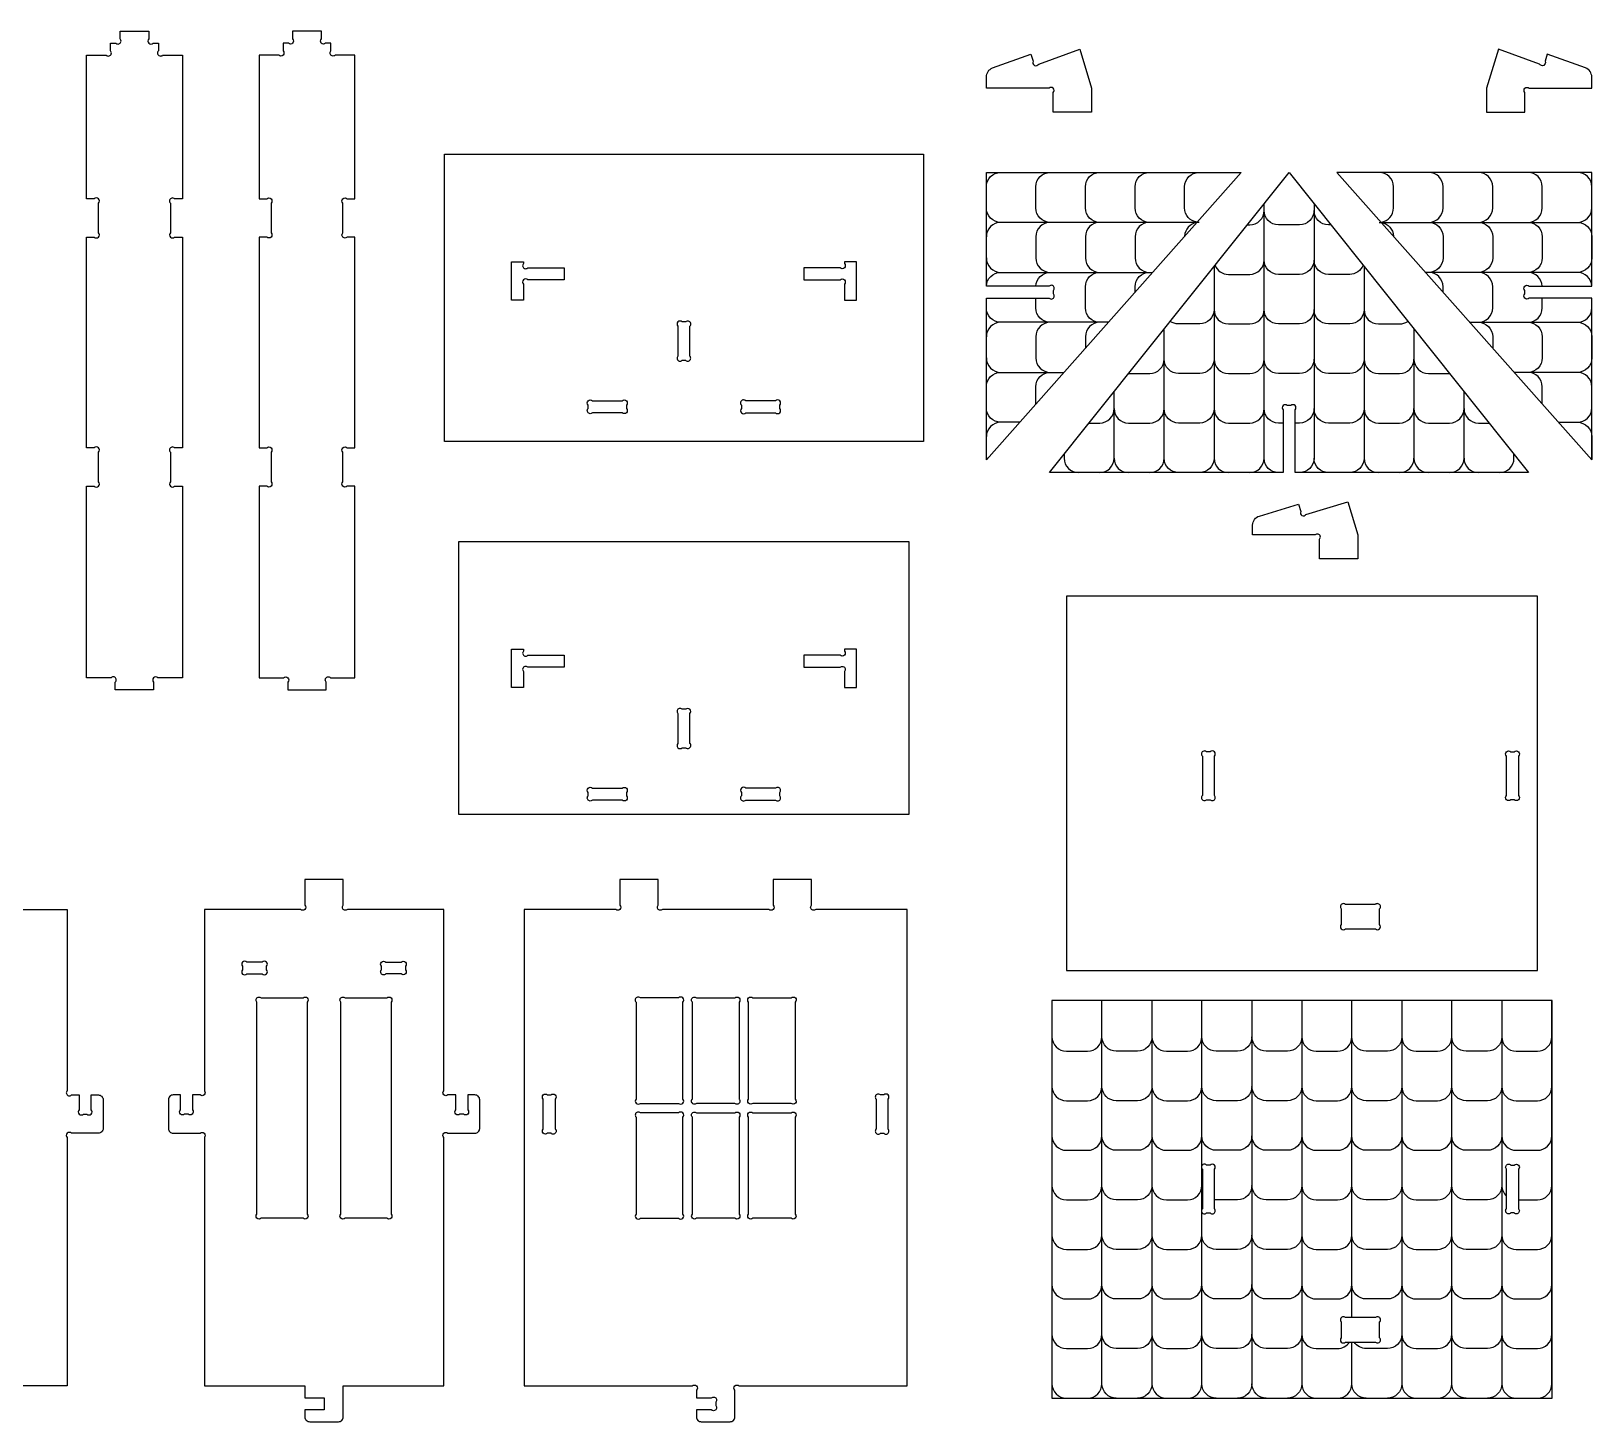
# Model space of a CAD drawing. Extents: x 73.4 to 121.7, y 2004.6 to 2045.3.
# Drawn here: x 105.33 to 121.61, y 2004.63 to 2019.14 of the extents above; entities that cross this region are included whole.
import ezdxf

# ---------------------------------------------------------------- set-up
doc = ezdxf.new("R2010")
doc.units = 0
doc.layers.add('LAYER1', color=18, linetype='CONTINUOUS')

msp = doc.modelspace()

# ---------------------------------------------------------------- linework, layer by layer
at = {"layer": 'LAYER1'}
for points in [[(106.906, 2017.389), (106.825, 2017.389, 1), (106.781, 2017.345), (106.781, 2017.034, 1), (106.825, 2016.99), (106.906, 2016.99), (106.906, 2014.791), (106.825, 2014.791, 1), (106.781, 2014.747), (106.781, 2014.436, 1), (106.825, 2014.391), (106.906, 2014.391), (106.906, 2012.393), (106.65, 2012.393, 1), (106.606, 2012.348), (106.606, 2012.268), (106.206, 2012.268), (106.206, 2012.348, 1), (106.162, 2012.393), (105.906, 2012.393), (105.906, 2014.391), (105.987, 2014.391, 1), (106.031, 2014.436), (106.031, 2014.747, 1), (105.987, 2014.791), (105.906, 2014.791), (105.906, 2016.99), (105.987, 2016.99, 1), (106.031, 2017.034), (106.031, 2017.345, 1), (105.987, 2017.389), (105.906, 2017.389), (105.906, 2018.888), (106.112, 2018.888, 1), (106.156, 2018.933), (106.156, 2019.013), (106.212, 2019.013, 1), (106.256, 2019.058), (106.256, 2019.138), (106.556, 2019.138), (106.556, 2019.058, 1), (106.6, 2019.013), (106.656, 2019.013), (106.656, 2018.933, 1), (106.7, 2018.888), (106.906, 2018.888)], [(107.706, 2017.389), (107.787, 2017.389, -1), (107.831, 2017.345), (107.831, 2017.034, -1), (107.787, 2016.99), (107.706, 2016.99), (107.706, 2014.791), (107.787, 2014.791, -1), (107.831, 2014.747), (107.831, 2014.436, -1), (107.787, 2014.391), (107.706, 2014.391), (107.706, 2012.393), (107.962, 2012.393, -1), (108.006, 2012.348), (108.006, 2012.268), (108.406, 2012.268), (108.406, 2012.348, -1), (108.45, 2012.393), (108.705, 2012.393), (108.705, 2014.391), (108.625, 2014.391, -1), (108.58, 2014.436), (108.58, 2014.747, -1), (108.625, 2014.791), (108.705, 2014.791), (108.705, 2016.99), (108.625, 2016.99, -1), (108.58, 2017.034), (108.58, 2017.345, -1), (108.625, 2017.389), (108.705, 2017.389), (108.705, 2018.888), (108.5, 2018.888, -1), (108.456, 2018.933), (108.456, 2019.013), (108.4, 2019.013, -1), (108.356, 2019.058), (108.356, 2019.138), (108.056, 2019.138), (108.056, 2019.058, -1), (108.012, 2019.013), (107.956, 2019.013), (107.956, 2018.933, -1), (107.912, 2018.888), (107.706, 2018.888)], [(115.992, 2018.293), (115.992, 2018.499, 1), (115.948, 2018.543), (115.294, 2018.543), (115.294, 2018.661, -0.315299), (115.36, 2018.755), (115.759, 2018.9), (115.782, 2018.825, 1), (115.84, 2018.796), (116.268, 2018.952), (116.392, 2018.543), (116.392, 2018.293)], [(120.913, 2018.293), (120.913, 2018.499, -1), (120.958, 2018.543), (121.611, 2018.543), (121.611, 2018.661, 0.315299), (121.545, 2018.755), (121.146, 2018.9), (121.123, 2018.825, -1), (121.066, 2018.796), (120.637, 2018.952), (120.514, 2018.543), (120.514, 2018.293)], [(115.294, 2016.353), (115.949, 2016.353, 1), (115.994, 2016.398), (115.994, 2016.434, 1), (115.949, 2016.478), (115.294, 2016.478), (115.294, 2017.665), (117.953, 2017.665), (115.294, 2014.667)], [(115.954, 2014.533), (118.453, 2017.665), (120.951, 2014.533), (118.515, 2014.533), (118.515, 2015.188, 1), (118.471, 2015.232), (118.434, 2015.232, 1), (118.39, 2015.188), (118.39, 2014.533)], [(121.611, 2016.353), (120.956, 2016.353, -1), (120.911, 2016.398), (120.911, 2016.434, -1), (120.956, 2016.478), (121.611, 2016.478), (121.611, 2017.665), (118.952, 2017.665), (121.611, 2014.667)], [(110.465, 2016.731), (110.465, 2016.713, 1), (110.509, 2016.669), (110.888, 2016.669), (110.888, 2016.544), (110.509, 2016.544, 1), (110.465, 2016.499), (110.465, 2016.331), (110.34, 2016.331), (110.34, 2016.731)], [(113.813, 2016.731), (113.813, 2016.713, -1), (113.768, 2016.669), (113.39, 2016.669), (113.39, 2016.544), (113.768, 2016.544, -1), (113.813, 2016.499), (113.813, 2016.331), (113.938, 2016.331), (113.938, 2016.731)], [(112.076, 2016.06), (112.076, 2015.749, 1), (112.121, 2015.705), (112.157, 2015.705, 1), (112.201, 2015.749), (112.201, 2016.06, 1), (112.157, 2016.105), (112.121, 2016.105, 1)], [(111.539, 2015.238), (111.539, 2015.201, -1), (111.495, 2015.157), (111.184, 2015.157, -1), (111.139, 2015.201), (111.139, 2015.238, -1), (111.184, 2015.282), (111.495, 2015.282, -1)], [(112.738, 2015.238), (112.738, 2015.201, 1), (112.783, 2015.157), (113.094, 2015.157, 1), (113.138, 2015.201), (113.138, 2015.238, 1), (113.094, 2015.282), (112.783, 2015.282, 1)], [(118.77, 2013.633), (118.77, 2013.838, 1), (118.726, 2013.883), (118.072, 2013.883), (118.072, 2013.985, -0.330467), (118.143, 2014.08), (118.551, 2014.204), (118.574, 2014.126, 1), (118.629, 2014.097), (119.065, 2014.229), (119.17, 2013.883), (119.17, 2013.633)], [(110.465, 2012.69), (110.465, 2012.671, 1), (110.509, 2012.627), (110.888, 2012.627), (110.888, 2012.502), (110.509, 2012.502, 1), (110.465, 2012.458), (110.465, 2012.29), (110.34, 2012.29), (110.34, 2012.69)], [(113.813, 2012.69), (113.813, 2012.671, -1), (113.768, 2012.627), (113.39, 2012.627), (113.39, 2012.502), (113.768, 2012.502, -1), (113.813, 2012.458), (113.813, 2012.29), (113.938, 2012.29), (113.938, 2012.69)], [(112.076, 2012.019), (112.076, 2011.708, 1), (112.121, 2011.663), (112.157, 2011.663, 1), (112.201, 2011.708), (112.201, 2012.019, 1), (112.157, 2012.063), (112.121, 2012.063, 1)], [(117.548, 2011.575), (117.548, 2011.164, 1), (117.592, 2011.12), (117.629, 2011.12, 1), (117.673, 2011.164), (117.673, 2011.575, 1), (117.629, 2011.62), (117.592, 2011.62, 1)], [(120.846, 2011.575), (120.846, 2011.164, -1), (120.802, 2011.12), (120.765, 2011.12, -1), (120.721, 2011.164), (120.721, 2011.575, -1), (120.765, 2011.62), (120.802, 2011.62, -1)], [(111.184, 2011.24), (111.495, 2011.24, -1), (111.539, 2011.196), (111.539, 2011.16, -1), (111.495, 2011.116), (111.184, 2011.116, -1), (111.139, 2011.16), (111.139, 2011.196, -1)], [(112.738, 2011.196), (112.738, 2011.16, 1), (112.783, 2011.116), (113.094, 2011.116, 1), (113.138, 2011.16), (113.138, 2011.196, 1), (113.094, 2011.24), (112.783, 2011.24, 1)], [(109.883, 2008.04), (109.883, 2007.884, -1), (109.839, 2007.84), (109.802, 2007.84, -1), (109.758, 2007.884), (109.758, 2008.04), (109.677, 2008.04, -1), (109.633, 2008.084), (109.633, 2009.976), (108.628, 2009.976, -1), (108.584, 2010.02), (108.584, 2010.288), (108.184, 2010.288), (108.184, 2010.02, -1), (108.14, 2009.976), (107.135, 2009.976), (107.135, 2008.084, -1), (107.09, 2008.04), (107.01, 2008.04), (107.01, 2007.884, -1), (106.965, 2007.84), (106.929, 2007.84, -1), (106.885, 2007.884), (106.885, 2008.04), (106.81, 2008.04, 0.414214), (106.76, 2007.99), (106.76, 2007.69, 0.414214), (106.81, 2007.64), (107.09, 2007.64, -1), (107.135, 2007.596), (107.135, 2005.004), (108.184, 2005.004), (108.184, 2004.879), (108.384, 2004.879), (108.384, 2004.754), (108.184, 2004.754), (108.184, 2004.68, 0.414214), (108.234, 2004.63), (108.534, 2004.63, 0.414214), (108.584, 2004.68), (108.584, 2005.004), (109.633, 2005.004), (109.633, 2007.596, -1), (109.677, 2007.64), (109.958, 2007.64, 0.414214), (110.008, 2007.69), (110.008, 2007.99, 0.414214), (109.958, 2008.04)], [(113.07, 2010.288), (113.07, 2010.02, -1), (113.026, 2009.976), (111.915, 2009.976, -1), (111.871, 2010.02), (111.871, 2010.288), (111.471, 2010.288), (111.471, 2010.02, -1), (111.427, 2009.976), (110.472, 2009.976), (110.472, 2005.004), (112.226, 2005.004, -1), (112.27, 2004.96), (112.27, 2004.879), (112.426, 2004.879, -1), (112.47, 2004.835), (112.47, 2004.799, -1), (112.426, 2004.754), (112.27, 2004.754), (112.27, 2004.68, 0.414214), (112.32, 2004.63), (112.62, 2004.63, 0.414214), (112.67, 2004.68), (112.67, 2004.96, -1), (112.714, 2005.004), (114.469, 2005.004), (114.469, 2009.976), (113.514, 2009.976, -1), (113.47, 2010.02), (113.47, 2010.288)], [(119.041, 2009.773), (119.353, 2009.773, 1), (119.397, 2009.817), (119.397, 2009.983, 1), (119.353, 2010.027), (119.041, 2010.027, 1), (118.997, 2009.983), (118.997, 2009.817, 1)], [(107.579, 2009.302), (107.74, 2009.302, 1), (107.784, 2009.346), (107.784, 2009.382, 1), (107.74, 2009.426), (107.579, 2009.426, 1), (107.534, 2009.382), (107.534, 2009.346, 1)], [(109.028, 2009.426), (109.189, 2009.426, -1), (109.233, 2009.382), (109.233, 2009.346, -1), (109.189, 2009.302), (109.028, 2009.302, -1), (108.983, 2009.346), (108.983, 2009.382, -1)], [(107.684, 2006.797), (107.684, 2009.007, -1), (107.728, 2009.052), (108.165, 2009.052, -1), (108.209, 2009.007), (108.209, 2006.797, -1), (108.165, 2006.753), (107.728, 2006.753, -1)], [(108.559, 2006.797), (108.559, 2009.007, -1), (108.603, 2009.052), (109.039, 2009.052, -1), (109.083, 2009.007), (109.083, 2006.797, -1), (109.039, 2006.753), (108.603, 2006.753, -1)], [(111.64, 2009.007), (111.64, 2007.997, 1), (111.684, 2007.952), (112.083, 2007.952, 1), (112.127, 2007.997), (112.127, 2009.007, 1), (112.083, 2009.052), (111.684, 2009.052, 1)], [(112.271, 2009.052), (112.67, 2009.052, -1), (112.714, 2009.007), (112.714, 2007.997, -1), (112.67, 2007.952), (112.271, 2007.952, -1), (112.227, 2007.997), (112.227, 2009.007, -1)], [(112.814, 2007.997), (112.814, 2009.007, -1), (112.858, 2009.052), (113.257, 2009.052, -1), (113.301, 2009.007), (113.301, 2007.997, -1), (113.257, 2007.952), (112.858, 2007.952, -1)], [(110.796, 2007.996), (110.796, 2007.684, -1), (110.752, 2007.64), (110.716, 2007.64, -1), (110.671, 2007.684), (110.671, 2007.996, -1), (110.716, 2008.04), (110.752, 2008.04, -1)], [(114.144, 2007.996), (114.144, 2007.684, 1), (114.188, 2007.64), (114.225, 2007.64, 1), (114.269, 2007.684), (114.269, 2007.996, 1), (114.225, 2008.04), (114.188, 2008.04, 1)], [(111.64, 2007.808), (111.64, 2006.797, 1), (111.684, 2006.753), (112.083, 2006.753, 1), (112.127, 2006.797), (112.127, 2007.808, 1), (112.083, 2007.852), (111.684, 2007.852, 1)], [(112.271, 2007.852), (112.67, 2007.852, -1), (112.714, 2007.808), (112.714, 2006.797, -1), (112.67, 2006.753), (112.271, 2006.753, -1), (112.227, 2006.797), (112.227, 2007.808, -1)], [(113.301, 2007.808), (113.301, 2006.797, -1), (113.257, 2006.753), (112.858, 2006.753, -1), (112.814, 2006.797), (112.814, 2007.808, -1), (112.858, 2007.852), (113.257, 2007.852, -1)], [(117.548, 2007.264), (117.548, 2006.853, 1), (117.592, 2006.808), (117.629, 2006.808, 1), (117.673, 2006.853), (117.673, 2007.264, 1), (117.629, 2007.308), (117.592, 2007.308, 1)], [(120.846, 2007.264), (120.846, 2006.853, -1), (120.802, 2006.808), (120.765, 2006.808, -1), (120.721, 2006.853), (120.721, 2007.264, -1), (120.765, 2007.308), (120.802, 2007.308, -1)], [(119.041, 2005.461), (119.353, 2005.461, 1), (119.397, 2005.506), (119.397, 2005.671, 1), (119.353, 2005.716), (119.041, 2005.716, 1), (118.997, 2005.671), (118.997, 2005.506, 1)]]:
    msp.add_lwpolyline(points, format="xyb", close=True, dxfattribs=at)
for points in [[(109.64, 2017.855), (114.637, 2017.855), (114.637, 2014.857), (109.64, 2014.857)], [(109.79, 2013.814), (114.487, 2013.814), (114.487, 2010.966), (109.79, 2010.966)], [(121.046, 2013.245), (116.129, 2013.245), (116.129, 2009.338), (121.046, 2009.338)], [(115.979, 2004.876), (121.196, 2004.876), (121.196, 2009.024), (115.979, 2009.024)]]:
    msp.add_lwpolyline(points, close=True, dxfattribs=at)
for points in [[(115.294, 2017.515, -0.414214), (115.444, 2017.665)], [(115.961, 2017.144, -0.414214), (115.811, 2017.294), (115.811, 2017.515, -0.414214), (115.961, 2017.665)], [(116.478, 2017.144, -0.414214), (116.328, 2017.294), (116.328, 2017.515, -0.414214), (116.478, 2017.665)], [(116.996, 2017.144, -0.414214), (116.846, 2017.294), (116.846, 2017.515, -0.414214), (116.996, 2017.665)], [(117.492, 2017.145, -0.373636), (117.363, 2017.294), (117.363, 2017.515, -0.414214), (117.513, 2017.665)], [(119.413, 2017.145, 0.373636), (119.542, 2017.294), (119.542, 2017.515, 0.414214), (119.392, 2017.665)], [(119.91, 2017.144, 0.414214), (120.059, 2017.294), (120.059, 2017.515, 0.414214), (119.91, 2017.665)], [(120.427, 2017.144, 0.414214), (120.577, 2017.294), (120.577, 2017.515, 0.414214), (120.427, 2017.665)], [(120.944, 2017.144), (121.461, 2017.144, 0.414214), (121.611, 2017.294), (121.611, 2017.515, 0.414214), (121.461, 2017.665), (120.944, 2017.665)], [(120.944, 2017.144, 0.414214), (121.094, 2017.294), (121.094, 2017.515, 0.414214), (120.944, 2017.665)], [(117.513, 2017.144), (115.444, 2017.144, -0.414214), (115.294, 2017.294)], [(118.017, 2017.118), (118.042, 2017.118, 0.414214), (118.192, 2017.268)], [(118.342, 2014.533, -0.414214), (118.192, 2014.682), (118.192, 2017.338)], [(118.713, 2017.268, -0.414214), (118.563, 2017.118), (118.342, 2017.118, -0.414214), (118.192, 2017.268)], [(118.713, 2017.338), (118.713, 2014.682, -0.414214), (118.563, 2014.533)], [(118.889, 2017.118), (118.863, 2017.118, -0.414214), (118.713, 2017.268)], [(115.444, 2017.144, 0.414214), (115.294, 2016.994)], [(115.961, 2017.144, 0.414214), (115.811, 2016.994), (115.811, 2016.772, 0.414214), (115.961, 2016.622)], [(116.478, 2017.144, 0.414214), (116.328, 2016.994), (116.328, 2016.772, 0.414214), (116.478, 2016.622)], [(116.996, 2017.144, 0.414214), (116.846, 2016.994), (116.846, 2016.772, 0.414214), (116.996, 2016.622)], [(117.489, 2017.142, 0.356207), (117.363, 2017)], [(119.416, 2017.142, -0.356207), (119.542, 2017)], [(119.91, 2017.144, -0.414214), (120.059, 2016.994), (120.059, 2016.772, -0.414214), (119.91, 2016.622)], [(120.427, 2017.144, -0.414214), (120.577, 2016.994), (120.577, 2016.772, -0.414214), (120.427, 2016.622)], [(120.944, 2017.144), (121.461, 2017.144, -0.414214), (121.611, 2016.994), (121.611, 2016.772, -0.414214), (121.461, 2016.622), (120.944, 2016.622)], [(120.944, 2017.144, -0.414214), (121.094, 2016.994), (121.094, 2016.772, -0.414214), (120.944, 2016.622)], [(115.294, 2016.772, 0.414214), (115.444, 2016.622)], [(117.68, 2016.697, 0.309756), (117.82, 2016.601), (118.042, 2016.601, 0.414214), (118.192, 2016.751)], [(118.713, 2016.751, -0.414214), (118.563, 2016.601), (118.342, 2016.601, -0.414214), (118.192, 2016.751)], [(119.225, 2016.697, -0.309756), (119.085, 2016.601), (118.863, 2016.601, -0.414214), (118.713, 2016.751)], [(115.294, 2016.478, -0.402258), (115.444, 2016.622), (117.028, 2016.622)], [(115.811, 2016.478, -0.402258), (115.961, 2016.622)], [(116.478, 2016.101, -0.414214), (116.328, 2016.251), (116.328, 2016.472, -0.414214), (116.478, 2016.622)], [(116.846, 2016.417), (116.846, 2016.472, -0.414214), (116.996, 2016.622)], [(117.67, 2016.684), (117.67, 2014.682, -0.414214), (117.52, 2014.533)], [(119.235, 2016.684), (119.235, 2014.682, 0.414214), (119.385, 2014.533)], [(120.059, 2016.417), (120.059, 2016.472, 0.414214), (119.91, 2016.622)], [(120.427, 2016.101, 0.414214), (120.577, 2016.251), (120.577, 2016.472, 0.414214), (120.427, 2016.622)], [(121.611, 2016.478, 0.402258), (121.461, 2016.622), (120.944, 2016.622)], [(121.094, 2016.478, 0.402258), (120.944, 2016.622)], [(116.566, 2016.101), (115.444, 2016.101, -0.414214), (115.294, 2016.251)], [(115.961, 2016.101, -0.414214), (115.811, 2016.251), (115.811, 2016.353)], [(120.944, 2016.101), (121.461, 2016.101, 0.414214), (121.611, 2016.251), (121.611, 2016.353)], [(120.944, 2016.101, 0.414214), (121.094, 2016.251), (121.094, 2016.353)], [(115.444, 2016.101, 0.414214), (115.294, 2015.951)], [(115.961, 2016.101, 0.414214), (115.811, 2015.951), (115.811, 2015.729, 0.414214), (115.961, 2015.579)], [(116.478, 2016.101, 0.414214), (116.328, 2015.951), (116.328, 2015.833)], [(117.67, 2016.234, -0.414214), (117.52, 2016.084), (117.299, 2016.084, -0.153351), (117.213, 2016.111)], [(117.67, 2016.234, 0.414214), (117.82, 2016.084), (118.042, 2016.084, 0.414214), (118.192, 2016.234)], [(118.713, 2016.234, -0.414214), (118.563, 2016.084), (118.342, 2016.084, -0.414214), (118.192, 2016.234)], [(119.235, 2016.234, -0.414214), (119.085, 2016.084), (118.863, 2016.084, -0.414214), (118.713, 2016.234)], [(119.235, 2016.234, 0.414214), (119.385, 2016.084), (119.606, 2016.084, 0.153351), (119.692, 2016.111)], [(120.427, 2016.101, -0.414214), (120.577, 2015.951), (120.577, 2015.833)], [(120.944, 2016.101), (121.461, 2016.101, -0.414214), (121.611, 2015.951), (121.611, 2015.729, -0.414214), (121.461, 2015.579), (120.944, 2015.579)], [(120.944, 2016.101, -0.414214), (121.094, 2015.951), (121.094, 2015.729, -0.414214), (120.944, 2015.579)], [(117.299, 2014.533, -0.414214), (117.149, 2014.682), (117.149, 2016.03)], [(119.756, 2016.03), (119.756, 2014.682, 0.414214), (119.906, 2014.533)], [(115.294, 2015.729, 0.414214), (115.444, 2015.579), (116.103, 2015.579)], [(116.779, 2015.567), (116.999, 2015.567, 0.414214), (117.149, 2015.717)], [(117.67, 2015.717, -0.414214), (117.52, 2015.567), (117.299, 2015.567, -0.414214), (117.149, 2015.717)], [(117.67, 2015.717, 0.414214), (117.82, 2015.567), (118.042, 2015.567, 0.414214), (118.192, 2015.717)], [(118.713, 2015.717, -0.414214), (118.563, 2015.567), (118.342, 2015.567, -0.414214), (118.192, 2015.717)], [(119.235, 2015.717, -0.414214), (119.085, 2015.567), (118.863, 2015.567, -0.414214), (118.713, 2015.717)], [(119.235, 2015.717, 0.414214), (119.385, 2015.567), (119.606, 2015.567, 0.414214), (119.756, 2015.717)], [(119.756, 2015.717, 0.414214), (119.906, 2015.567), (120.126, 2015.567)], [(115.294, 2015.429, -0.414214), (115.444, 2015.579)], [(115.811, 2015.25), (115.811, 2015.429, -0.414214), (115.961, 2015.579)], [(121.094, 2015.25), (121.094, 2015.429, 0.414214), (120.944, 2015.579), (120.802, 2015.579)], [(121.265, 2015.058), (121.461, 2015.058, 0.414214), (121.611, 2015.208), (121.611, 2015.429, 0.414214), (121.461, 2015.579), (120.944, 2015.579)], [(116.477, 2014.533, 0.414214), (116.627, 2014.682), (116.627, 2015.377)], [(120.128, 2014.533, 0.414214), (120.278, 2014.682), (120.278, 2015.377)], [(115.444, 2015.058, -0.414214), (115.294, 2015.208)], [(116.367, 2015.05), (116.477, 2015.05, 0.414214), (116.627, 2015.2)], [(116.627, 2015.2, 0.414214), (116.777, 2015.05), (116.999, 2015.05, 0.414214), (117.149, 2015.2)], [(117.67, 2015.2, -0.414214), (117.52, 2015.05), (117.299, 2015.05, -0.414214), (117.149, 2015.2)], [(117.67, 2015.2, 0.414214), (117.82, 2015.05), (118.042, 2015.05, 0.414214), (118.192, 2015.2)], [(118.39, 2015.05), (118.342, 2015.05, -0.414214), (118.192, 2015.2)], [(118.713, 2015.2, -0.414214), (118.563, 2015.05), (118.515, 2015.05)], [(119.235, 2015.2, -0.414214), (119.085, 2015.05), (118.863, 2015.05, -0.414214), (118.713, 2015.2)], [(119.235, 2015.2, 0.414214), (119.385, 2015.05), (119.606, 2015.05, 0.414214), (119.756, 2015.2)], [(119.756, 2015.2, 0.414214), (119.906, 2015.05), (120.128, 2015.05, 0.414214), (120.278, 2015.2)], [(120.278, 2015.2, 0.414214), (120.428, 2015.05), (120.539, 2015.05)], [(115.641, 2015.058), (115.444, 2015.058, 0.414214), (115.294, 2014.908)], [(121.265, 2015.058), (121.461, 2015.058, -0.414214), (121.611, 2014.908), (121.611, 2014.686, -0.029842), (121.61, 2014.668)], [(115.294, 2014.686, 0.029842), (115.295, 2014.668)], [(116.106, 2014.723), (116.106, 2014.682, 0.414214), (116.256, 2014.533)], [(116.627, 2014.682, 0.414214), (116.777, 2014.533)], [(116.999, 2014.533, 0.414214), (117.149, 2014.682)], [(117.67, 2014.682, 0.414214), (117.82, 2014.533)], [(118.042, 2014.533, 0.414214), (118.192, 2014.682)], [(118.863, 2014.533, -0.414214), (118.713, 2014.682)], [(119.235, 2014.682, -0.414214), (119.085, 2014.533)], [(119.606, 2014.533, 0.414214), (119.756, 2014.682)], [(120.278, 2014.682, 0.414214), (120.428, 2014.533)], [(120.649, 2014.533, 0.414214), (120.799, 2014.682), (120.799, 2014.723)], [(104.699, 2009.976), (105.704, 2009.976), (105.704, 2008.084, 1), (105.748, 2008.04), (105.829, 2008.04), (105.829, 2007.884, 1), (105.873, 2007.84), (105.91, 2007.84, 1), (105.954, 2007.884), (105.954, 2008.04), (106.029, 2008.04, -0.414214), (106.079, 2007.99), (106.079, 2007.69, -0.414214), (106.029, 2007.64), (105.748, 2007.64, 1), (105.704, 2007.596), (105.704, 2005.004), (104.699, 2005.004, 1)], [(117.022, 2007.612, -0.414214), (116.872, 2007.462), (116.65, 2007.462, -0.414214), (116.5, 2007.612), (116.5, 2009.024)], [(117.022, 2009.024), (117.022, 2007.612, 0.414214), (117.172, 2007.462), (117.393, 2007.462, 0.414214), (117.543, 2007.612), (117.543, 2009.024)], [(118.065, 2009.024), (118.065, 2007.612, -0.414214), (117.915, 2007.462), (117.693, 2007.462, -0.414214), (117.543, 2007.612)], [(118.586, 2009.024), (118.586, 2007.612, -0.414214), (118.436, 2007.462), (118.215, 2007.462, -0.414214), (118.065, 2007.612)], [(119.629, 2007.612, -0.414214), (119.479, 2007.462), (119.258, 2007.462, -0.414214), (119.108, 2007.612), (119.108, 2009.024)], [(119.629, 2009.024), (119.629, 2007.612, 0.414214), (119.779, 2007.462), (120.001, 2007.462, 0.414214), (120.151, 2007.612), (120.151, 2009.024)], [(120.672, 2009.024), (120.672, 2007.612, -0.414214), (120.522, 2007.462), (120.301, 2007.462, -0.414214), (120.151, 2007.612)], [(120.672, 2007.612, 0.414214), (120.822, 2007.462), (121.044, 2007.462, 0.414214), (121.194, 2007.612), (121.194, 2009.024)], [(115.979, 2008.647, 0.414214), (116.129, 2008.497), (116.35, 2008.497, 0.414214), (116.5, 2008.647)], [(117.022, 2008.647, -0.414214), (116.872, 2008.497), (116.65, 2008.497, -0.414214), (116.5, 2008.647)], [(117.022, 2008.647, 0.414214), (117.172, 2008.497), (117.393, 2008.497, 0.414214), (117.543, 2008.647)], [(118.065, 2008.647, -0.414214), (117.915, 2008.497), (117.693, 2008.497, -0.414214), (117.543, 2008.647)], [(118.586, 2008.647, -0.414214), (118.436, 2008.497), (118.215, 2008.497, -0.414214), (118.065, 2008.647)], [(118.586, 2008.647, 0.414214), (118.736, 2008.497), (118.958, 2008.497, 0.414214), (119.108, 2008.647)], [(119.629, 2008.647, -0.414214), (119.479, 2008.497), (119.258, 2008.497, -0.414214), (119.108, 2008.647)], [(119.629, 2008.647, 0.414214), (119.779, 2008.497), (120.001, 2008.497, 0.414214), (120.151, 2008.647)], [(120.672, 2008.647, -0.414214), (120.522, 2008.497), (120.301, 2008.497, -0.414214), (120.151, 2008.647)], [(120.672, 2008.647, 0.414214), (120.822, 2008.497), (121.044, 2008.497, 0.414214), (121.194, 2008.647)], [(115.979, 2008.129, 0.414214), (116.129, 2007.979), (116.35, 2007.979, 0.414214), (116.5, 2008.129)], [(117.022, 2008.129, -0.414214), (116.872, 2007.979), (116.65, 2007.979, -0.414214), (116.5, 2008.129)], [(117.022, 2008.129, 0.414214), (117.172, 2007.979), (117.393, 2007.979, 0.414214), (117.543, 2008.129)], [(118.065, 2008.129, -0.414214), (117.915, 2007.979), (117.693, 2007.979, -0.414214), (117.543, 2008.129)], [(118.586, 2008.129, -0.414214), (118.436, 2007.979), (118.215, 2007.979, -0.414214), (118.065, 2008.129)], [(118.586, 2008.129, 0.414214), (118.736, 2007.979), (118.958, 2007.979, 0.414214), (119.108, 2008.129)], [(119.629, 2008.129, -0.414214), (119.479, 2007.979), (119.258, 2007.979, -0.414214), (119.108, 2008.129)], [(119.629, 2008.129, 0.414214), (119.779, 2007.979), (120.001, 2007.979, 0.414214), (120.151, 2008.129)], [(120.672, 2008.129, -0.414214), (120.522, 2007.979), (120.301, 2007.979, -0.414214), (120.151, 2008.129)], [(120.672, 2008.129, 0.414214), (120.822, 2007.979), (121.044, 2007.979, 0.414214), (121.194, 2008.129)], [(115.979, 2007.612, 0.414214), (116.129, 2007.462), (116.35, 2007.462, 0.414214), (116.5, 2007.612)], [(116.35, 2004.876, 0.414214), (116.5, 2005.026), (116.5, 2007.609)], [(117.022, 2007.609), (117.022, 2005.026, 0.414214), (117.172, 2004.876)], [(117.393, 2004.876, 0.414214), (117.543, 2005.026), (117.543, 2007.609)], [(118.065, 2007.609), (118.065, 2005.026, -0.414214), (117.915, 2004.876)], [(118.586, 2007.612, 0.414214), (118.736, 2007.462), (118.958, 2007.462, 0.414214), (119.108, 2007.612)], [(118.586, 2007.609), (118.586, 2005.026, 0.414214), (118.736, 2004.876)], [(119.629, 2007.609), (119.629, 2005.026, 0.414214), (119.779, 2004.876)], [(120.301, 2004.876, -0.414214), (120.151, 2005.026), (120.151, 2007.609)], [(120.672, 2007.609), (120.672, 2005.026, -0.414214), (120.522, 2004.876)], [(121.044, 2004.876, 0.414214), (121.194, 2005.026), (121.194, 2007.609)], [(115.979, 2007.095, 0.414214), (116.129, 2006.945), (116.35, 2006.945, 0.414214), (116.5, 2007.095)], [(117.022, 2007.095, -0.414214), (116.872, 2006.945), (116.65, 2006.945, -0.414214), (116.5, 2007.095)], [(117.022, 2007.095, 0.414214), (117.172, 2006.945), (117.393, 2006.945, 0.414214), (117.543, 2007.095)], [(117.548, 2007.057, -0.064722), (117.543, 2007.095)], [(118.065, 2007.095, -0.414214), (117.915, 2006.945), (117.693, 2006.945, -0.033471), (117.673, 2006.946)], [(118.586, 2007.095, -0.414214), (118.436, 2006.945), (118.215, 2006.945, -0.414214), (118.065, 2007.095)], [(118.586, 2007.095, 0.414214), (118.736, 2006.945), (118.958, 2006.945, 0.414214), (119.108, 2007.095)], [(119.629, 2007.095, -0.414214), (119.479, 2006.945), (119.258, 2006.945, -0.414214), (119.108, 2007.095)], [(119.629, 2007.095, 0.414214), (119.779, 2006.945), (120.001, 2006.945, 0.414214), (120.151, 2007.095)], [(120.672, 2007.095, -0.414214), (120.522, 2006.945), (120.301, 2006.945, -0.414214), (120.151, 2007.095)], [(120.672, 2007.095, 0.211181), (120.721, 2006.984)], [(120.846, 2006.945), (121.044, 2006.945, 0.414214), (121.194, 2007.095)], [(115.979, 2006.578, 0.414214), (116.129, 2006.428), (116.35, 2006.428, 0.414214), (116.5, 2006.578)], [(117.022, 2006.578, -0.414214), (116.872, 2006.428), (116.65, 2006.428, -0.414214), (116.5, 2006.578)], [(117.022, 2006.578, 0.414214), (117.172, 2006.428), (117.393, 2006.428, 0.414214), (117.543, 2006.578)], [(118.065, 2006.578, -0.414214), (117.915, 2006.428), (117.693, 2006.428, -0.414214), (117.543, 2006.578)], [(118.586, 2006.578, -0.414214), (118.436, 2006.428), (118.215, 2006.428, -0.414214), (118.065, 2006.578)], [(118.586, 2006.578, 0.414214), (118.736, 2006.428), (118.958, 2006.428, 0.414214), (119.108, 2006.578)], [(119.629, 2006.578, -0.414214), (119.479, 2006.428), (119.258, 2006.428, -0.414214), (119.108, 2006.578)], [(119.629, 2006.578, 0.414214), (119.779, 2006.428), (120.001, 2006.428, 0.414214), (120.151, 2006.578)], [(120.672, 2006.578, -0.414214), (120.522, 2006.428), (120.301, 2006.428, -0.414214), (120.151, 2006.578)], [(120.672, 2006.578, 0.414214), (120.822, 2006.428), (121.044, 2006.428, 0.414214), (121.194, 2006.578)], [(115.979, 2006.061, 0.414214), (116.129, 2005.911), (116.35, 2005.911, 0.414214), (116.5, 2006.061)], [(117.022, 2006.061, -0.414214), (116.872, 2005.911), (116.65, 2005.911, -0.414214), (116.5, 2006.061)], [(117.022, 2006.061, 0.414214), (117.172, 2005.911), (117.393, 2005.911, 0.414214), (117.543, 2006.061)], [(118.065, 2006.061, -0.414214), (117.915, 2005.911), (117.693, 2005.911, -0.414214), (117.543, 2006.061)], [(118.586, 2006.061, -0.414214), (118.436, 2005.911), (118.215, 2005.911, -0.414214), (118.065, 2006.061)], [(118.586, 2006.061, 0.414214), (118.736, 2005.911), (118.958, 2005.911, 0.414214), (119.108, 2006.061)], [(119.629, 2006.061, -0.414214), (119.479, 2005.911), (119.258, 2005.911, -0.414214), (119.108, 2006.061)], [(119.629, 2006.061, 0.414214), (119.779, 2005.911), (120.001, 2005.911, 0.414214), (120.151, 2006.061)], [(120.672, 2006.061, -0.414214), (120.522, 2005.911), (120.301, 2005.911, -0.414214), (120.151, 2006.061)], [(120.672, 2006.061, 0.414214), (120.822, 2005.911), (121.044, 2005.911, 0.414214), (121.194, 2006.061)], [(115.979, 2005.543, 0.414214), (116.129, 2005.394), (116.35, 2005.394, 0.414214), (116.5, 2005.543)], [(117.022, 2005.543, -0.414214), (116.872, 2005.394), (116.65, 2005.394, -0.414214), (116.5, 2005.543)], [(117.022, 2005.543, 0.414214), (117.172, 2005.394), (117.393, 2005.394, 0.414214), (117.543, 2005.543)], [(118.065, 2005.543, -0.414214), (117.915, 2005.394), (117.693, 2005.394, -0.414214), (117.543, 2005.543)], [(118.586, 2005.543, -0.414214), (118.436, 2005.394), (118.215, 2005.394, -0.414214), (118.065, 2005.543)], [(118.586, 2005.543, 0.414214), (118.736, 2005.394), (118.958, 2005.394, 0.253048), (119.083, 2005.461)], [(119.629, 2005.543, -0.414214), (119.479, 2005.394), (119.258, 2005.394, -0.253048), (119.132, 2005.461)], [(119.629, 2005.543, 0.414214), (119.779, 2005.394), (120.001, 2005.394, 0.414214), (120.151, 2005.543)], [(120.672, 2005.543, -0.414214), (120.522, 2005.394), (120.301, 2005.394, -0.414214), (120.151, 2005.543)], [(120.672, 2005.543, 0.414214), (120.822, 2005.394), (121.044, 2005.394, 0.414214), (121.194, 2005.543)], [(119.258, 2004.876, -0.414214), (119.108, 2005.026), (119.108, 2005.461)], [(115.979, 2005.026, 0.414214), (116.129, 2004.876)], [(116.65, 2004.876, -0.414214), (116.5, 2005.026)], [(117.022, 2005.026, -0.414214), (116.872, 2004.876)], [(117.693, 2004.876, -0.414214), (117.543, 2005.026)], [(118.215, 2004.876, -0.414214), (118.065, 2005.026)], [(118.586, 2005.026, -0.414214), (118.436, 2004.876)], [(118.958, 2004.876, 0.414214), (119.108, 2005.026)], [(119.629, 2005.026, -0.414214), (119.479, 2004.876)], [(120.001, 2004.876, 0.414214), (120.151, 2005.026)], [(120.672, 2005.026, 0.414214), (120.822, 2004.876)]]:
    msp.add_lwpolyline(points, format="xyb", dxfattribs=at)
for points in [[(120.944, 2017.665), (118.952, 2017.665)], [(119.392, 2017.144), (120.944, 2017.144)], [(120.944, 2016.622), (119.877, 2016.622)], [(120.34, 2016.101), (120.944, 2016.101)], [(119.108, 2005.716), (119.108, 2007.609)]]:
    msp.add_lwpolyline(points, dxfattribs=at)

doc.saveas('drawing.dxf')
